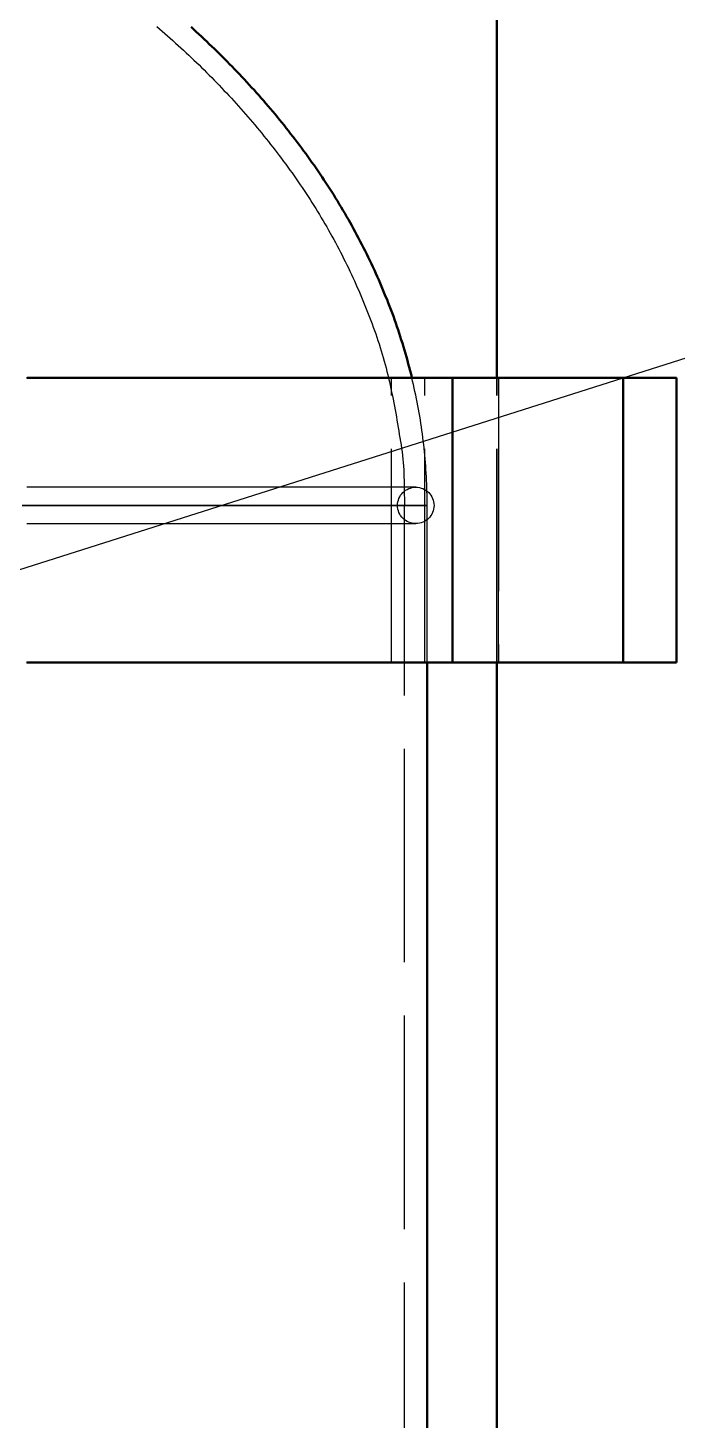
# Model space of a CAD drawing. Header units: millimetres. Extents: x 0 to 594, y 0 to 420.
# Drawn here: x 104.64 to 113.76, y 324.55 to 344.11 of the extents above; entities that cross this region are included whole.
import ezdxf

# ---------------------------------------------------------------- set-up
doc = ezdxf.new("R2010")
doc.units = ezdxf.units.MM
doc.linetypes.add('ISO02-TRAZOS', pattern=[3.75, 3, -0.75])
for name, color, linetype, lineweight in [('01-VISIBLE', 7, 'CONTINUOUS', 50), ('02-OCULTA', 4, 'ISO02-TRAZOS', 25), ('08-FINA', 5, 'CONTINUOUS', 25)]:
    doc.layers.add(name, color=color, linetype=linetype, lineweight=lineweight)

msp = doc.modelspace()

# ---------------------------------------------------------------- linework, layer by layer
at = {"layer": '01-VISIBLE'}
for p, q in [((111.23, 339.195), (111.23, 368.98)), ((110.606, 339.195), (113, 339.195)), ((110.606, 335.195), (110.606, 339.195)), ((113, 335.195), (113, 339.195)), ((113, 339.195), (113.75, 339.195)), ((113.75, 335.195), (113.75, 339.195)), ((110.25, 292.455), (110.25, 335.195)), ((110.606, 335.195), (113, 335.195)), ((111.23, 292.455), (111.23, 335.195)), ((113, 335.195), (113.75, 335.195))]:
    msp.add_line(p, q, dxfattribs=at)
for points in [[(110.035, 339.195), (110.023, 339.244), (110.011, 339.292), (109.998, 339.341), (109.985, 339.389), (109.972, 339.437), (109.959, 339.486), (109.945, 339.534), (109.931, 339.582), (109.917, 339.63), (109.902, 339.678), (109.887, 339.726), (109.872, 339.773), (109.856, 339.821), (109.841, 339.869), (109.825, 339.916), (109.808, 339.963), (109.792, 340.011), (109.775, 340.058), (109.757, 340.105), (109.74, 340.152), (109.722, 340.198), (109.704, 340.245), (109.686, 340.292), (109.667, 340.338), (109.648, 340.385), (109.629, 340.431), (109.61, 340.477), (109.59, 340.523), (109.57, 340.569), (109.55, 340.615), (109.529, 340.661), (109.509, 340.706), (109.488, 340.752), (109.466, 340.797), (109.445, 340.842), (109.423, 340.887), (109.401, 340.932), (109.379, 340.977), (109.356, 341.022), (109.333, 341.067), (109.31, 341.111), (109.287, 341.155), (109.264, 341.2), (109.24, 341.244), (109.216, 341.288), (109.192, 341.332), (109.167, 341.375), (109.143, 341.419), (109.118, 341.462), (109.093, 341.506), (109.067, 341.549), (109.042, 341.592), (109.016, 341.635), (108.99, 341.678), (108.963, 341.72), (108.937, 341.763), (108.91, 341.805), (108.883, 341.847), (108.856, 341.89), (108.829, 341.932), (108.801, 341.973), (108.774, 342.015), (108.746, 342.057), (108.718, 342.098), (108.689, 342.139), (108.661, 342.18), (108.632, 342.221), (108.603, 342.262), (108.574, 342.303), (108.544, 342.344), (108.515, 342.384), (108.485, 342.424), (108.455, 342.464), (108.425, 342.504), (108.395, 342.544), (108.364, 342.584), (108.333, 342.624), (108.303, 342.663), (108.272, 342.702), (108.24, 342.742), (108.209, 342.781), (108.177, 342.819), (108.146, 342.858), (108.114, 342.897), (108.081, 342.935), (108.049, 342.973), (108.017, 343.012), (107.984, 343.05), (107.951, 343.088), (107.918, 343.125), (107.885, 343.163), (107.852, 343.2), (107.819, 343.238), (107.785, 343.275), (107.751, 343.312), (107.717, 343.349), (107.683, 343.385), (107.649, 343.422), (107.615, 343.458), (107.58, 343.495), (107.546, 343.531), (107.511, 343.567), (107.476, 343.603), (107.441, 343.638), (107.405, 343.674), (107.37, 343.709), (107.334, 343.745), (107.299, 343.78), (107.263, 343.815), (107.227, 343.85), (107.191, 343.884), (107.155, 343.919), (107.118, 343.953), (107.082, 343.988), (107.045, 344.022), (107.008, 344.056), (106.972, 344.09), (106.935, 344.124)], [(104.633, 339.195), (104.683, 339.195), (104.733, 339.195), (104.784, 339.195), (104.834, 339.195), (104.884, 339.195), (104.934, 339.195), (104.984, 339.195), (105.035, 339.195), (105.085, 339.195), (105.135, 339.195), (105.185, 339.195), (105.235, 339.195), (105.286, 339.195), (105.336, 339.195), (105.386, 339.195), (105.436, 339.195), (105.486, 339.195), (105.537, 339.195), (105.587, 339.195), (105.637, 339.195), (105.687, 339.195), (105.737, 339.195), (105.788, 339.195), (105.838, 339.195), (105.888, 339.195), (105.938, 339.195), (105.988, 339.195), (106.038, 339.195), (106.089, 339.195), (106.139, 339.195), (106.189, 339.195), (106.239, 339.195), (106.289, 339.195), (106.34, 339.195), (106.39, 339.195), (106.44, 339.195), (106.49, 339.195), (106.54, 339.195), (106.591, 339.195), (106.641, 339.195), (106.691, 339.195), (106.741, 339.195), (106.791, 339.195), (106.842, 339.195), (106.892, 339.195), (106.942, 339.195), (106.992, 339.195), (107.042, 339.195), (107.093, 339.195), (107.143, 339.195), (107.193, 339.195), (107.243, 339.195), (107.293, 339.195), (107.344, 339.195), (107.394, 339.195), (107.444, 339.195), (107.494, 339.195), (107.544, 339.195), (107.595, 339.195), (107.645, 339.195), (107.695, 339.195), (107.745, 339.195), (107.795, 339.195), (107.846, 339.195), (107.896, 339.195), (107.946, 339.195), (107.996, 339.195), (108.046, 339.195), (108.097, 339.195), (108.147, 339.195), (108.197, 339.195), (108.247, 339.195), (108.297, 339.195), (108.347, 339.195), (108.398, 339.195), (108.448, 339.195), (108.498, 339.195), (108.548, 339.195), (108.598, 339.195), (108.649, 339.195), (108.699, 339.195), (108.749, 339.195), (108.799, 339.195), (108.849, 339.195), (108.9, 339.195), (108.95, 339.195), (109, 339.195), (109.05, 339.195), (109.1, 339.195), (109.151, 339.195), (109.201, 339.195), (109.251, 339.195), (109.301, 339.195), (109.351, 339.195), (109.402, 339.195), (109.452, 339.195), (109.502, 339.195), (109.552, 339.195), (109.602, 339.195), (109.653, 339.195), (109.703, 339.195), (109.753, 339.195), (109.803, 339.195), (109.853, 339.195), (109.904, 339.195), (109.954, 339.195), (110.004, 339.195), (110.054, 339.195), (110.104, 339.195), (110.155, 339.195), (110.205, 339.195), (110.255, 339.195), (110.305, 339.195), (110.355, 339.195), (110.406, 339.195), (110.456, 339.195), (110.506, 339.195), (110.556, 339.195), (110.606, 339.195)], [(104.63, 335.195), (104.68, 335.195), (104.73, 335.195), (104.78, 335.195), (104.83, 335.195), (104.881, 335.195), (104.931, 335.195), (104.981, 335.195), (105.031, 335.195), (105.082, 335.195), (105.132, 335.195), (105.182, 335.195), (105.232, 335.195), (105.282, 335.195), (105.333, 335.195), (105.383, 335.195), (105.433, 335.195), (105.483, 335.195), (105.534, 335.195), (105.584, 335.195), (105.634, 335.195), (105.684, 335.195), (105.734, 335.195), (105.785, 335.195), (105.835, 335.195), (105.885, 335.195), (105.935, 335.195), (105.986, 335.195), (106.036, 335.195), (106.086, 335.195), (106.136, 335.195), (106.186, 335.195), (106.237, 335.195), (106.287, 335.195), (106.337, 335.195), (106.387, 335.195), (106.438, 335.195), (106.488, 335.195), (106.538, 335.195), (106.588, 335.195), (106.639, 335.195), (106.689, 335.195), (106.739, 335.195), (106.789, 335.195), (106.839, 335.195), (106.89, 335.195), (106.94, 335.195), (106.99, 335.195), (107.04, 335.195), (107.091, 335.195), (107.141, 335.195), (107.191, 335.195), (107.241, 335.195), (107.291, 335.195), (107.342, 335.195), (107.392, 335.195), (107.442, 335.195), (107.492, 335.195), (107.543, 335.195), (107.593, 335.195), (107.643, 335.195), (107.693, 335.195), (107.743, 335.195), (107.794, 335.195), (107.844, 335.195), (107.894, 335.195), (107.944, 335.195), (107.995, 335.195), (108.045, 335.195), (108.095, 335.195), (108.145, 335.195), (108.195, 335.195), (108.246, 335.195), (108.296, 335.195), (108.346, 335.195), (108.396, 335.195), (108.447, 335.195), (108.497, 335.195), (108.547, 335.195), (108.597, 335.195), (108.648, 335.195), (108.698, 335.195), (108.748, 335.195), (108.798, 335.195), (108.848, 335.195), (108.899, 335.195), (108.949, 335.195), (108.999, 335.195), (109.049, 335.195), (109.1, 335.195), (109.15, 335.195), (109.2, 335.195), (109.25, 335.195), (109.3, 335.195), (109.351, 335.195), (109.401, 335.195), (109.451, 335.195), (109.501, 335.195), (109.552, 335.195), (109.602, 335.195), (109.652, 335.195), (109.702, 335.195), (109.752, 335.195), (109.803, 335.195), (109.853, 335.195), (109.903, 335.195), (109.953, 335.195), (110.004, 335.195), (110.054, 335.195), (110.104, 335.195), (110.154, 335.195), (110.204, 335.195), (110.255, 335.195), (110.305, 335.195), (110.355, 335.195), (110.405, 335.195), (110.456, 335.195), (110.506, 335.195), (110.556, 335.195), (110.606, 335.195)]]:
    msp.add_lwpolyline(points, dxfattribs=at)
at = {"layer": '02-OCULTA'}
for p, q in [((109.75, 339.195), (110.215, 339.195)), ((109.75, 335.195), (109.75, 339.195)), ((109.75, 339.195), (110.215, 339.195)), ((109.75, 335.195), (109.75, 339.195)), ((110.215, 335.195), (110.215, 339.195)), ((110.215, 335.195), (110.215, 339.195)), ((110.606, 339.195), (111.25, 339.195)), ((110.606, 335.195), (110.606, 339.195)), ((111.23, 335.195), (111.23, 339.195)), ((111.25, 339.195), (111.25, 335.195)), ((111.25, 335.195), (111.25, 339.195)), ((111.25, 339.195), (113.75, 339.195)), ((113, 335.195), (113, 339.195)), ((113.75, 335.195), (113.75, 339.195)), ((109.93, 270.98), (109.93, 337.4)), ((110.25, 335.195), (110.25, 337.4)), ((109.75, 335.195), (110.215, 335.195)), ((109.75, 335.195), (110.215, 335.195)), ((110.606, 335.195), (111.25, 335.195)), ((111.25, 335.195), (113.75, 335.195))]:
    msp.add_line(p, q, dxfattribs=at)
for points in [[(106.454, 344.13), (106.492, 344.098), (106.53, 344.065), (106.568, 344.032), (106.605, 343.999), (106.643, 343.965), (106.68, 343.932), (106.717, 343.898), (106.754, 343.864), (106.791, 343.831), (106.828, 343.797), (106.865, 343.762), (106.901, 343.728), (106.938, 343.694), (106.974, 343.659), (107.01, 343.624), (107.046, 343.589), (107.082, 343.554), (107.117, 343.519), (107.153, 343.484), (107.188, 343.448), (107.224, 343.413), (107.259, 343.377), (107.294, 343.341), (107.328, 343.305), (107.363, 343.268), (107.397, 343.232), (107.432, 343.196), (107.466, 343.159), (107.5, 343.122), (107.534, 343.085), (107.567, 343.048), (107.601, 343.011), (107.634, 342.973), (107.667, 342.936), (107.7, 342.898), (107.733, 342.86), (107.766, 342.822), (107.798, 342.784), (107.831, 342.746), (107.863, 342.707), (107.895, 342.669), (107.927, 342.63), (107.958, 342.591), (107.99, 342.552), (108.021, 342.513), (108.052, 342.473), (108.083, 342.434), (108.114, 342.394), (108.144, 342.354), (108.174, 342.315), (108.204, 342.274), (108.234, 342.234), (108.264, 342.194), (108.294, 342.153), (108.323, 342.113), (108.352, 342.072), (108.381, 342.031), (108.41, 341.99), (108.438, 341.949), (108.466, 341.907), (108.495, 341.866), (108.522, 341.824), (108.55, 341.782), (108.578, 341.74), (108.605, 341.698), (108.632, 341.656), (108.659, 341.614), (108.685, 341.571), (108.711, 341.529), (108.738, 341.486), (108.763, 341.443), (108.789, 341.4), (108.814, 341.357), (108.84, 341.313), (108.864, 341.27), (108.889, 341.226), (108.913, 341.182), (108.938, 341.138), (108.961, 341.094), (108.985, 341.05), (109.008, 341.006), (109.032, 340.961), (109.054, 340.917), (109.077, 340.872), (109.099, 340.827), (109.121, 340.782), (109.143, 340.737), (109.165, 340.692), (109.186, 340.646), (109.207, 340.601), (109.228, 340.555), (109.249, 340.51), (109.269, 340.464), (109.289, 340.418), (109.309, 340.372), (109.328, 340.326), (109.348, 340.279), (109.367, 340.233), (109.386, 340.187), (109.404, 340.14), (109.423, 340.093), (109.441, 340.047), (109.458, 340), (109.476, 339.953), (109.493, 339.906), (109.51, 339.859), (109.527, 339.811), (109.543, 339.764), (109.559, 339.716), (109.574, 339.669), (109.589, 339.621), (109.604, 339.573), (109.618, 339.525), (109.632, 339.477), (109.646, 339.428), (109.659, 339.38), (109.672, 339.332), (109.684, 339.283), (109.696, 339.234), (109.708, 339.186), (109.719, 339.137), (109.73, 339.088), (109.741, 339.039), (109.751, 338.99), (109.761, 338.941), (109.771, 338.892), (109.781, 338.842), (109.79, 338.793), (109.799, 338.744), (109.808, 338.695), (109.817, 338.645), (109.826, 338.596), (109.834, 338.547), (109.843, 338.497), (109.851, 338.448), (109.859, 338.398), (109.867, 338.349), (109.875, 338.299), (109.883, 338.25), (109.89, 338.2), (109.897, 338.151), (109.903, 338.101), (109.908, 338.051), (109.913, 338.001), (109.917, 337.951), (109.92, 337.901), (109.922, 337.851), (109.924, 337.801), (109.926, 337.751), (109.927, 337.701), (109.928, 337.651), (109.929, 337.6), (109.929, 337.55), (109.93, 337.5), (109.93, 337.45), (109.93, 337.4)], [(110.606, 339.195), (110.517, 339.195), (110.428, 339.195), (110.338, 339.195), (110.249, 339.195), (110.16, 339.195), (110.071, 339.195), (109.981, 339.195), (109.892, 339.195), (109.803, 339.195), (109.713, 339.195), (109.624, 339.195), (109.535, 339.195), (109.446, 339.195), (109.356, 339.195), (109.267, 339.195), (109.178, 339.195), (109.089, 339.195), (108.999, 339.195), (108.91, 339.195), (108.821, 339.195), (108.731, 339.195), (108.642, 339.195), (108.553, 339.195), (108.464, 339.195), (108.374, 339.195), (108.285, 339.195), (108.196, 339.195), (108.106, 339.195), (108.017, 339.195), (107.928, 339.195), (107.839, 339.195), (107.749, 339.195), (107.66, 339.195), (107.571, 339.195), (107.481, 339.195), (107.392, 339.195), (107.303, 339.195), (107.214, 339.195), (107.124, 339.195), (107.035, 339.195), (106.946, 339.195), (106.856, 339.195), (106.767, 339.195), (106.678, 339.195), (106.589, 339.195), (106.499, 339.195), (106.41, 339.195), (106.321, 339.195), (106.232, 339.195), (106.142, 339.195), (106.053, 339.195), (105.964, 339.195), (105.874, 339.195), (105.785, 339.195), (105.696, 339.195), (105.607, 339.195), (105.517, 339.195), (105.428, 339.195), (105.339, 339.195), (105.249, 339.195), (105.16, 339.195), (105.071, 339.195), (104.982, 339.195), (104.892, 339.195), (104.803, 339.195), (104.714, 339.195), (104.624, 339.195)], [(104.626, 339.195), (104.714, 339.195), (104.801, 339.195), (104.888, 339.195), (104.976, 339.195), (105.063, 339.195), (105.15, 339.195), (105.238, 339.195), (105.325, 339.195), (105.412, 339.195), (105.5, 339.195), (105.587, 339.195), (105.674, 339.195), (105.762, 339.195), (105.849, 339.195), (105.936, 339.195), (106.024, 339.195), (106.111, 339.195), (106.198, 339.195), (106.286, 339.195), (106.373, 339.195), (106.46, 339.195), (106.548, 339.195), (106.635, 339.195), (106.722, 339.195), (106.81, 339.195), (106.897, 339.195), (106.984, 339.195), (107.072, 339.195), (107.159, 339.195), (107.246, 339.195), (107.334, 339.195), (107.421, 339.195), (107.508, 339.195), (107.596, 339.195), (107.683, 339.195), (107.77, 339.195), (107.858, 339.195), (107.945, 339.195), (108.032, 339.195), (108.119, 339.195), (108.207, 339.195), (108.294, 339.195), (108.381, 339.195), (108.469, 339.195), (108.556, 339.195), (108.643, 339.195), (108.731, 339.195), (108.818, 339.195), (108.905, 339.195), (108.993, 339.195), (109.08, 339.195), (109.167, 339.195), (109.255, 339.195), (109.342, 339.195), (109.429, 339.195), (109.517, 339.195), (109.604, 339.195), (109.691, 339.195), (109.779, 339.195), (109.866, 339.195), (109.953, 339.195), (110.041, 339.195), (110.128, 339.195), (110.215, 339.195)], [(110.215, 339.195), (110.128, 339.195), (110.041, 339.195), (109.953, 339.195), (109.866, 339.195), (109.779, 339.195), (109.691, 339.195), (109.604, 339.195), (109.517, 339.195), (109.429, 339.195), (109.342, 339.195), (109.255, 339.195), (109.167, 339.195), (109.08, 339.195), (108.993, 339.195), (108.905, 339.195), (108.818, 339.195), (108.731, 339.195), (108.643, 339.195), (108.556, 339.195), (108.469, 339.195), (108.381, 339.195), (108.294, 339.195), (108.207, 339.195), (108.119, 339.195), (108.032, 339.195), (107.945, 339.195), (107.858, 339.195), (107.77, 339.195), (107.683, 339.195), (107.596, 339.195), (107.508, 339.195), (107.421, 339.195), (107.334, 339.195), (107.246, 339.195), (107.159, 339.195), (107.072, 339.195), (106.984, 339.195), (106.897, 339.195), (106.81, 339.195), (106.722, 339.195), (106.635, 339.195), (106.548, 339.195), (106.46, 339.195), (106.373, 339.195), (106.286, 339.195), (106.198, 339.195), (106.111, 339.195), (106.024, 339.195), (105.936, 339.195), (105.849, 339.195), (105.762, 339.195), (105.674, 339.195), (105.587, 339.195), (105.5, 339.195), (105.412, 339.195), (105.325, 339.195), (105.238, 339.195), (105.15, 339.195), (105.063, 339.195), (104.976, 339.195), (104.888, 339.195), (104.801, 339.195), (104.714, 339.195), (104.626, 339.195)], [(110.25, 337.4), (110.25, 337.45), (110.249, 337.501), (110.248, 337.551), (110.247, 337.601), (110.246, 337.652), (110.244, 337.702), (110.242, 337.752), (110.239, 337.802), (110.236, 337.853), (110.233, 337.903), (110.23, 337.953), (110.226, 338.003), (110.222, 338.054), (110.217, 338.104), (110.212, 338.154), (110.207, 338.204), (110.202, 338.254), (110.196, 338.304), (110.189, 338.354), (110.183, 338.404), (110.176, 338.454), (110.169, 338.503), (110.161, 338.553), (110.154, 338.603), (110.145, 338.653), (110.137, 338.702), (110.128, 338.752), (110.119, 338.801), (110.11, 338.851), (110.1, 338.9), (110.09, 338.949), (110.079, 338.999), (110.069, 339.048), (110.058, 339.097), (110.046, 339.146), (110.035, 339.195)], [(110.09, 337.656), (110.003, 337.656), (109.917, 337.656), (109.83, 337.656), (109.743, 337.656), (109.657, 337.656), (109.57, 337.656), (109.483, 337.656), (109.396, 337.656), (109.31, 337.656), (109.223, 337.656), (109.136, 337.656), (109.05, 337.656), (108.963, 337.656), (108.876, 337.656), (108.79, 337.656), (108.703, 337.656), (108.616, 337.656), (108.529, 337.656), (108.443, 337.656), (108.356, 337.656), (108.269, 337.656), (108.183, 337.656), (108.096, 337.656), (108.009, 337.656), (107.922, 337.656), (107.836, 337.656), (107.749, 337.656), (107.662, 337.656), (107.576, 337.656), (107.489, 337.656), (107.402, 337.656), (107.316, 337.656), (107.229, 337.656), (107.142, 337.656), (107.055, 337.656), (106.969, 337.656), (106.882, 337.656), (106.795, 337.656), (106.709, 337.656), (106.622, 337.656), (106.535, 337.656), (106.449, 337.656), (106.362, 337.656), (106.275, 337.656), (106.189, 337.656), (106.102, 337.656), (106.015, 337.656), (105.928, 337.656), (105.842, 337.656), (105.755, 337.656), (105.668, 337.656), (105.582, 337.656), (105.495, 337.656), (105.408, 337.656), (105.322, 337.656), (105.235, 337.656), (105.148, 337.656), (105.061, 337.656), (104.975, 337.656), (104.888, 337.656), (104.801, 337.656), (104.715, 337.656), (104.628, 337.656)], [(110.09, 337.656), (110.003, 337.656), (109.917, 337.656), (109.83, 337.656), (109.743, 337.656), (109.657, 337.656), (109.57, 337.656), (109.483, 337.656), (109.397, 337.656), (109.31, 337.656), (109.223, 337.656), (109.136, 337.656), (109.05, 337.656), (108.963, 337.656), (108.876, 337.656), (108.79, 337.656), (108.703, 337.656), (108.616, 337.656), (108.53, 337.656), (108.443, 337.656), (108.356, 337.656), (108.269, 337.656), (108.183, 337.656), (108.096, 337.656), (108.009, 337.656), (107.923, 337.656), (107.836, 337.656), (107.749, 337.656), (107.663, 337.656), (107.576, 337.656), (107.489, 337.656), (107.402, 337.656), (107.316, 337.656), (107.229, 337.656), (107.142, 337.656), (107.056, 337.656), (106.969, 337.656), (106.882, 337.656), (106.796, 337.656), (106.709, 337.656), (106.622, 337.656), (106.535, 337.656), (106.449, 337.656), (106.362, 337.656), (106.275, 337.656), (106.189, 337.656), (106.102, 337.656), (106.015, 337.656), (105.929, 337.656), (105.842, 337.656), (105.755, 337.656), (105.668, 337.656), (105.582, 337.656), (105.495, 337.656), (105.408, 337.656), (105.322, 337.656), (105.235, 337.656), (105.148, 337.656), (105.062, 337.656), (104.975, 337.656), (104.888, 337.656), (104.801, 337.656), (104.715, 337.656), (104.628, 337.656)], [(110.25, 337.4), (110.162, 337.4), (110.075, 337.4), (109.987, 337.4), (109.9, 337.4), (109.812, 337.4), (109.725, 337.4), (109.638, 337.4), (109.55, 337.4), (109.463, 337.4), (109.375, 337.4), (109.287, 337.4), (109.2, 337.4), (109.112, 337.4), (109.025, 337.4), (108.938, 337.4), (108.85, 337.4), (108.763, 337.4), (108.675, 337.4), (108.588, 337.4), (108.5, 337.4), (108.412, 337.4), (108.325, 337.4), (108.237, 337.4), (108.15, 337.4), (108.062, 337.4), (107.975, 337.4), (107.888, 337.4), (107.8, 337.4), (107.713, 337.4), (107.625, 337.4), (107.537, 337.4), (107.45, 337.4), (107.362, 337.4), (107.275, 337.4), (107.188, 337.4), (107.1, 337.4), (107.013, 337.4), (106.925, 337.4), (106.838, 337.4), (106.75, 337.4), (106.662, 337.4), (106.575, 337.4), (106.487, 337.4), (106.4, 337.4), (106.312, 337.4), (106.225, 337.4), (106.138, 337.4), (106.05, 337.4), (105.963, 337.4), (105.875, 337.4), (105.787, 337.4), (105.7, 337.4), (105.612, 337.4), (105.525, 337.4), (105.438, 337.4), (105.35, 337.4), (105.263, 337.4), (105.175, 337.4), (105.088, 337.4), (105, 337.4), (104.912, 337.4), (104.825, 337.4), (104.737, 337.4), (104.65, 337.4), (104.562, 337.4)], [(104.562, 337.4), (104.65, 337.4), (104.737, 337.4), (104.825, 337.4), (104.912, 337.4), (105, 337.4), (105.088, 337.4), (105.175, 337.4), (105.263, 337.4), (105.35, 337.4), (105.438, 337.4), (105.525, 337.4), (105.612, 337.4), (105.7, 337.4), (105.787, 337.4), (105.875, 337.4), (105.963, 337.4), (106.05, 337.4), (106.138, 337.4), (106.225, 337.4), (106.312, 337.4), (106.4, 337.4), (106.487, 337.4), (106.575, 337.4), (106.662, 337.4), (106.75, 337.4), (106.838, 337.4), (106.925, 337.4), (107.013, 337.4), (107.1, 337.4), (107.188, 337.4), (107.275, 337.4), (107.362, 337.4), (107.45, 337.4), (107.537, 337.4), (107.625, 337.4), (107.713, 337.4), (107.8, 337.4), (107.888, 337.4), (107.975, 337.4), (108.062, 337.4), (108.15, 337.4), (108.237, 337.4), (108.325, 337.4), (108.412, 337.4), (108.5, 337.4), (108.588, 337.4), (108.675, 337.4), (108.763, 337.4), (108.85, 337.4), (108.938, 337.4), (109.025, 337.4), (109.112, 337.4), (109.2, 337.4), (109.287, 337.4), (109.375, 337.4), (109.463, 337.4), (109.55, 337.4), (109.638, 337.4), (109.725, 337.4), (109.812, 337.4), (109.9, 337.4), (109.987, 337.4), (110.075, 337.4), (110.162, 337.4), (110.25, 337.4)], [(110.25, 337.4), (110.162, 337.4), (110.075, 337.4), (109.987, 337.4), (109.9, 337.4), (109.812, 337.4), (109.725, 337.4), (109.638, 337.4), (109.55, 337.4), (109.463, 337.4), (109.375, 337.4), (109.287, 337.4), (109.2, 337.4), (109.112, 337.4), (109.025, 337.4), (108.938, 337.4), (108.85, 337.4), (108.763, 337.4), (108.675, 337.4), (108.588, 337.4), (108.5, 337.4), (108.412, 337.4), (108.325, 337.4), (108.237, 337.4), (108.15, 337.4), (108.062, 337.4), (107.975, 337.4), (107.888, 337.4), (107.8, 337.4), (107.713, 337.4), (107.625, 337.4), (107.537, 337.4), (107.45, 337.4), (107.362, 337.4), (107.275, 337.4), (107.188, 337.4), (107.1, 337.4), (107.013, 337.4), (106.925, 337.4), (106.838, 337.4), (106.75, 337.4), (106.662, 337.4), (106.575, 337.4), (106.487, 337.4), (106.4, 337.4), (106.312, 337.4), (106.225, 337.4), (106.138, 337.4), (106.05, 337.4), (105.963, 337.4), (105.875, 337.4), (105.787, 337.4), (105.7, 337.4), (105.612, 337.4), (105.525, 337.4), (105.438, 337.4), (105.35, 337.4), (105.263, 337.4), (105.175, 337.4), (105.088, 337.4), (105, 337.4), (104.912, 337.4), (104.825, 337.4), (104.737, 337.4), (104.65, 337.4), (104.562, 337.4)], [(104.562, 337.4), (104.65, 337.4), (104.737, 337.4), (104.825, 337.4), (104.912, 337.4), (105, 337.4), (105.088, 337.4), (105.175, 337.4), (105.263, 337.4), (105.35, 337.4), (105.438, 337.4), (105.525, 337.4), (105.612, 337.4), (105.7, 337.4), (105.787, 337.4), (105.875, 337.4), (105.963, 337.4), (106.05, 337.4), (106.138, 337.4), (106.225, 337.4), (106.312, 337.4), (106.4, 337.4), (106.487, 337.4), (106.575, 337.4), (106.662, 337.4), (106.75, 337.4), (106.838, 337.4), (106.925, 337.4), (107.013, 337.4), (107.1, 337.4), (107.188, 337.4), (107.275, 337.4), (107.362, 337.4), (107.45, 337.4), (107.537, 337.4), (107.625, 337.4), (107.713, 337.4), (107.8, 337.4), (107.888, 337.4), (107.975, 337.4), (108.062, 337.4), (108.15, 337.4), (108.237, 337.4), (108.325, 337.4), (108.412, 337.4), (108.5, 337.4), (108.588, 337.4), (108.675, 337.4), (108.763, 337.4), (108.85, 337.4), (108.938, 337.4), (109.025, 337.4), (109.112, 337.4), (109.2, 337.4), (109.287, 337.4), (109.375, 337.4), (109.463, 337.4), (109.55, 337.4), (109.638, 337.4), (109.725, 337.4), (109.812, 337.4), (109.9, 337.4), (109.987, 337.4), (110.075, 337.4), (110.162, 337.4), (110.25, 337.4)], [(109.93, 337.4), (109.844, 337.4), (109.758, 337.4), (109.672, 337.4), (109.586, 337.4), (109.501, 337.4), (109.415, 337.4), (109.329, 337.4), (109.243, 337.4), (109.157, 337.4), (109.071, 337.4), (108.985, 337.4), (108.899, 337.4), (108.813, 337.4), (108.727, 337.4), (108.642, 337.4), (108.556, 337.4), (108.47, 337.4), (108.384, 337.4), (108.298, 337.4), (108.212, 337.4), (108.126, 337.4), (108.04, 337.4), (107.954, 337.4), (107.868, 337.4), (107.782, 337.4), (107.697, 337.4), (107.611, 337.4), (107.525, 337.4), (107.439, 337.4), (107.353, 337.4), (107.267, 337.4), (107.181, 337.4), (107.095, 337.4), (107.009, 337.4), (106.924, 337.4), (106.838, 337.4), (106.752, 337.4), (106.666, 337.4), (106.58, 337.4), (106.494, 337.4), (106.408, 337.4), (106.322, 337.4), (106.236, 337.4), (106.15, 337.4), (106.064, 337.4), (105.979, 337.4), (105.893, 337.4), (105.807, 337.4), (105.721, 337.4), (105.635, 337.4), (105.549, 337.4), (105.463, 337.4), (105.377, 337.4), (105.291, 337.4), (105.206, 337.4), (105.12, 337.4), (105.034, 337.4), (104.948, 337.4), (104.862, 337.4), (104.776, 337.4), (104.69, 337.4), (104.604, 337.4)], [(104.604, 337.4), (104.69, 337.4), (104.776, 337.4), (104.862, 337.4), (104.948, 337.4), (105.034, 337.4), (105.12, 337.4), (105.206, 337.4), (105.291, 337.4), (105.377, 337.4), (105.463, 337.4), (105.549, 337.4), (105.635, 337.4), (105.721, 337.4), (105.807, 337.4), (105.893, 337.4), (105.979, 337.4), (106.064, 337.4), (106.15, 337.4), (106.236, 337.4), (106.322, 337.4), (106.408, 337.4), (106.494, 337.4), (106.58, 337.4), (106.666, 337.4), (106.752, 337.4), (106.838, 337.4), (106.924, 337.4), (107.009, 337.4), (107.095, 337.4), (107.181, 337.4), (107.267, 337.4), (107.353, 337.4), (107.439, 337.4), (107.525, 337.4), (107.611, 337.4), (107.697, 337.4), (107.782, 337.4), (107.868, 337.4), (107.954, 337.4), (108.04, 337.4), (108.126, 337.4), (108.212, 337.4), (108.298, 337.4), (108.384, 337.4), (108.47, 337.4), (108.556, 337.4), (108.642, 337.4), (108.727, 337.4), (108.813, 337.4), (108.899, 337.4), (108.985, 337.4), (109.071, 337.4), (109.157, 337.4), (109.243, 337.4), (109.329, 337.4), (109.415, 337.4), (109.501, 337.4), (109.586, 337.4), (109.672, 337.4), (109.758, 337.4), (109.844, 337.4), (109.93, 337.4)], [(109.93, 337.4), (109.844, 337.4), (109.758, 337.4), (109.672, 337.4), (109.586, 337.4), (109.501, 337.4), (109.415, 337.4), (109.329, 337.4), (109.243, 337.4), (109.157, 337.4), (109.071, 337.4), (108.985, 337.4), (108.899, 337.4), (108.813, 337.4), (108.727, 337.4), (108.642, 337.4), (108.556, 337.4), (108.47, 337.4), (108.384, 337.4), (108.298, 337.4), (108.212, 337.4), (108.126, 337.4), (108.04, 337.4), (107.954, 337.4), (107.868, 337.4), (107.782, 337.4), (107.697, 337.4), (107.611, 337.4), (107.525, 337.4), (107.439, 337.4), (107.353, 337.4), (107.267, 337.4), (107.181, 337.4), (107.095, 337.4), (107.009, 337.4), (106.924, 337.4), (106.838, 337.4), (106.752, 337.4), (106.666, 337.4), (106.58, 337.4), (106.494, 337.4), (106.408, 337.4), (106.322, 337.4), (106.236, 337.4), (106.15, 337.4), (106.064, 337.4), (105.979, 337.4), (105.893, 337.4), (105.807, 337.4), (105.721, 337.4), (105.635, 337.4), (105.549, 337.4), (105.463, 337.4), (105.377, 337.4), (105.291, 337.4), (105.206, 337.4), (105.12, 337.4), (105.034, 337.4), (104.948, 337.4), (104.862, 337.4), (104.776, 337.4), (104.69, 337.4), (104.604, 337.4)], [(104.604, 337.4), (104.69, 337.4), (104.776, 337.4), (104.862, 337.4), (104.948, 337.4), (105.034, 337.4), (105.12, 337.4), (105.206, 337.4), (105.291, 337.4), (105.377, 337.4), (105.463, 337.4), (105.549, 337.4), (105.635, 337.4), (105.721, 337.4), (105.807, 337.4), (105.893, 337.4), (105.979, 337.4), (106.064, 337.4), (106.15, 337.4), (106.236, 337.4), (106.322, 337.4), (106.408, 337.4), (106.494, 337.4), (106.58, 337.4), (106.666, 337.4), (106.752, 337.4), (106.838, 337.4), (106.924, 337.4), (107.009, 337.4), (107.095, 337.4), (107.181, 337.4), (107.267, 337.4), (107.353, 337.4), (107.439, 337.4), (107.525, 337.4), (107.611, 337.4), (107.697, 337.4), (107.782, 337.4), (107.868, 337.4), (107.954, 337.4), (108.04, 337.4), (108.126, 337.4), (108.212, 337.4), (108.298, 337.4), (108.384, 337.4), (108.47, 337.4), (108.556, 337.4), (108.642, 337.4), (108.727, 337.4), (108.813, 337.4), (108.899, 337.4), (108.985, 337.4), (109.071, 337.4), (109.157, 337.4), (109.243, 337.4), (109.329, 337.4), (109.415, 337.4), (109.501, 337.4), (109.586, 337.4), (109.672, 337.4), (109.758, 337.4), (109.844, 337.4), (109.93, 337.4)], [(104.628, 337.144), (104.715, 337.144), (104.801, 337.144), (104.888, 337.144), (104.975, 337.144), (105.061, 337.144), (105.148, 337.144), (105.235, 337.144), (105.322, 337.144), (105.408, 337.144), (105.495, 337.144), (105.582, 337.144), (105.668, 337.144), (105.755, 337.144), (105.842, 337.144), (105.928, 337.144), (106.015, 337.144), (106.102, 337.144), (106.189, 337.144), (106.275, 337.144), (106.362, 337.144), (106.449, 337.144), (106.535, 337.144), (106.622, 337.144), (106.709, 337.144), (106.795, 337.144), (106.882, 337.144), (106.969, 337.144), (107.055, 337.144), (107.142, 337.144), (107.229, 337.144), (107.316, 337.144), (107.402, 337.144), (107.489, 337.144), (107.576, 337.144), (107.662, 337.144), (107.749, 337.144), (107.836, 337.144), (107.922, 337.144), (108.009, 337.144), (108.096, 337.144), (108.183, 337.144), (108.269, 337.144), (108.356, 337.144), (108.443, 337.144), (108.529, 337.144), (108.616, 337.144), (108.703, 337.144), (108.79, 337.144), (108.876, 337.144), (108.963, 337.144), (109.05, 337.144), (109.136, 337.144), (109.223, 337.144), (109.31, 337.144), (109.396, 337.144), (109.483, 337.144), (109.57, 337.144), (109.657, 337.144), (109.743, 337.144), (109.83, 337.144), (109.917, 337.144), (110.003, 337.144), (110.09, 337.144)], [(104.628, 337.144), (104.715, 337.144), (104.801, 337.144), (104.888, 337.144), (104.975, 337.144), (105.061, 337.144), (105.148, 337.144), (105.235, 337.144), (105.322, 337.144), (105.408, 337.144), (105.495, 337.144), (105.582, 337.144), (105.668, 337.144), (105.755, 337.144), (105.842, 337.144), (105.928, 337.144), (106.015, 337.144), (106.102, 337.144), (106.189, 337.144), (106.275, 337.144), (106.362, 337.144), (106.449, 337.144), (106.535, 337.144), (106.622, 337.144), (106.709, 337.144), (106.795, 337.144), (106.882, 337.144), (106.969, 337.144), (107.055, 337.144), (107.142, 337.144), (107.229, 337.144), (107.316, 337.144), (107.402, 337.144), (107.489, 337.144), (107.576, 337.144), (107.662, 337.144), (107.749, 337.144), (107.836, 337.144), (107.922, 337.144), (108.009, 337.144), (108.096, 337.144), (108.183, 337.144), (108.269, 337.144), (108.356, 337.144), (108.443, 337.144), (108.529, 337.144), (108.616, 337.144), (108.703, 337.144), (108.79, 337.144), (108.876, 337.144), (108.963, 337.144), (109.05, 337.144), (109.136, 337.144), (109.223, 337.144), (109.31, 337.144), (109.396, 337.144), (109.483, 337.144), (109.57, 337.144), (109.657, 337.144), (109.743, 337.144), (109.83, 337.144), (109.917, 337.144), (110.003, 337.144), (110.09, 337.144)], [(110.606, 335.195), (110.517, 335.195), (110.428, 335.195), (110.338, 335.195), (110.249, 335.195), (110.16, 335.195), (110.071, 335.195), (109.981, 335.195), (109.892, 335.195), (109.803, 335.195), (109.713, 335.195), (109.624, 335.195), (109.535, 335.195), (109.446, 335.195), (109.356, 335.195), (109.267, 335.195), (109.178, 335.195), (109.089, 335.195), (108.999, 335.195), (108.91, 335.195), (108.821, 335.195), (108.731, 335.195), (108.642, 335.195), (108.553, 335.195), (108.464, 335.195), (108.374, 335.195), (108.285, 335.195), (108.196, 335.195), (108.106, 335.195), (108.017, 335.195), (107.928, 335.195), (107.839, 335.195), (107.749, 335.195), (107.66, 335.195), (107.571, 335.195), (107.481, 335.195), (107.392, 335.195), (107.303, 335.195), (107.214, 335.195), (107.124, 335.195), (107.035, 335.195), (106.946, 335.195), (106.856, 335.195), (106.767, 335.195), (106.678, 335.195), (106.589, 335.195), (106.499, 335.195), (106.41, 335.195), (106.321, 335.195), (106.232, 335.195), (106.142, 335.195), (106.053, 335.195), (105.964, 335.195), (105.874, 335.195), (105.785, 335.195), (105.696, 335.195), (105.607, 335.195), (105.517, 335.195), (105.428, 335.195), (105.339, 335.195), (105.249, 335.195), (105.16, 335.195), (105.071, 335.195), (104.982, 335.195), (104.892, 335.195), (104.803, 335.195), (104.714, 335.195), (104.624, 335.195)], [(104.626, 335.195), (104.714, 335.195), (104.801, 335.195), (104.888, 335.195), (104.976, 335.195), (105.063, 335.195), (105.15, 335.195), (105.238, 335.195), (105.325, 335.195), (105.412, 335.195), (105.5, 335.195), (105.587, 335.195), (105.674, 335.195), (105.762, 335.195), (105.849, 335.195), (105.936, 335.195), (106.024, 335.195), (106.111, 335.195), (106.198, 335.195), (106.286, 335.195), (106.373, 335.195), (106.46, 335.195), (106.548, 335.195), (106.635, 335.195), (106.722, 335.195), (106.81, 335.195), (106.897, 335.195), (106.984, 335.195), (107.072, 335.195), (107.159, 335.195), (107.246, 335.195), (107.334, 335.195), (107.421, 335.195), (107.508, 335.195), (107.596, 335.195), (107.683, 335.195), (107.77, 335.195), (107.858, 335.195), (107.945, 335.195), (108.032, 335.195), (108.119, 335.195), (108.207, 335.195), (108.294, 335.195), (108.381, 335.195), (108.469, 335.195), (108.556, 335.195), (108.643, 335.195), (108.731, 335.195), (108.818, 335.195), (108.905, 335.195), (108.993, 335.195), (109.08, 335.195), (109.167, 335.195), (109.255, 335.195), (109.342, 335.195), (109.429, 335.195), (109.517, 335.195), (109.604, 335.195), (109.691, 335.195), (109.779, 335.195), (109.866, 335.195), (109.953, 335.195), (110.041, 335.195), (110.128, 335.195), (110.215, 335.195)], [(110.215, 335.195), (110.128, 335.195), (110.041, 335.195), (109.953, 335.195), (109.866, 335.195), (109.779, 335.195), (109.691, 335.195), (109.604, 335.195), (109.517, 335.195), (109.429, 335.195), (109.342, 335.195), (109.255, 335.195), (109.167, 335.195), (109.08, 335.195), (108.993, 335.195), (108.905, 335.195), (108.818, 335.195), (108.731, 335.195), (108.643, 335.195), (108.556, 335.195), (108.469, 335.195), (108.381, 335.195), (108.294, 335.195), (108.207, 335.195), (108.119, 335.195), (108.032, 335.195), (107.945, 335.195), (107.858, 335.195), (107.77, 335.195), (107.683, 335.195), (107.596, 335.195), (107.508, 335.195), (107.421, 335.195), (107.334, 335.195), (107.246, 335.195), (107.159, 335.195), (107.072, 335.195), (106.984, 335.195), (106.897, 335.195), (106.81, 335.195), (106.722, 335.195), (106.635, 335.195), (106.548, 335.195), (106.46, 335.195), (106.373, 335.195), (106.286, 335.195), (106.198, 335.195), (106.111, 335.195), (106.024, 335.195), (105.936, 335.195), (105.849, 335.195), (105.762, 335.195), (105.674, 335.195), (105.587, 335.195), (105.5, 335.195), (105.412, 335.195), (105.325, 335.195), (105.238, 335.195), (105.15, 335.195), (105.063, 335.195), (104.976, 335.195), (104.888, 335.195), (104.801, 335.195), (104.714, 335.195), (104.626, 335.195)]]:
    msp.add_lwpolyline(points, dxfattribs=at)
msp.add_circle((110.09, 337.4), 0.256, dxfattribs=at)
at = {"layer": '08-FINA'}
msp.add_line((137.688, 347.038), (92.75, 332.75), dxfattribs=at)

doc.saveas('drawing.dxf')
